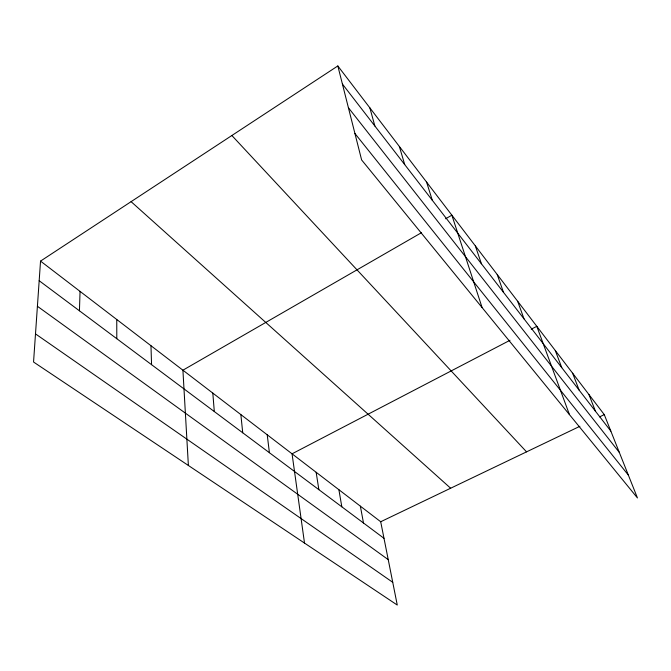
<?xml version="1.0" encoding="UTF-8"?>
<svg xmlns="http://www.w3.org/2000/svg" width="671" height="671" viewBox="0 0 671 671"><rect width="100%" height="100%" fill="white"/><g stroke="black" fill="none" stroke-linecap="round" stroke-linejoin="round"><path stroke-width="1.01" d="M79.438 310.79L80.05 291.382M40.537 261.103L33.55 362.021L397.266 605.049L380.7 521.744L40.537 261.103L337.832 65.951L604.277 414.619L637.45 497.949L361.619 159.933L337.832 65.951M421.489 232.678L182.915 370.199L188.383 465.481M445.611 218.78L451.868 215.173L482.097 307.57M509.985 340.289L292.053 453.814L304.508 543.074M531.247 329.209L536.8 326.316L569.453 414.619M380.7 521.744L579.895 426.295M599.589 416.867L604.277 414.619M35.496 333.89L392.745 582.311M37.408 306.278L388.232 559.639M39.178 280.721L383.997 538.318M131.097 201.661L450.635 488.228M231.872 135.508L526.55 451.86M354.934 133.512L628.358 475.118M348.417 107.746L619.325 452.422M342.411 84.043L610.853 431.134M588.92 394.523L595.479 411.264M572.615 373.193L579.148 390.145M555.278 350.497L561.77 367.666M517.668 301.279L524.001 318.842M497.228 274.531L503.451 292.262M475.345 245.896L481.426 263.787M426.605 182.109L432.267 200.218M399.346 146.446L404.722 164.605M369.855 107.846L374.871 126.014M360.369 506.169L363.497 523.011M338.889 489.704L341.824 506.815M316.15 472.283L318.868 489.671M267.226 434.8L269.406 452.715M240.864 414.603L242.726 432.787M212.816 393.105L214.309 411.558M150.967 345.724L151.562 364.672M116.762 319.513L116.796 338.704"/></g></svg>
